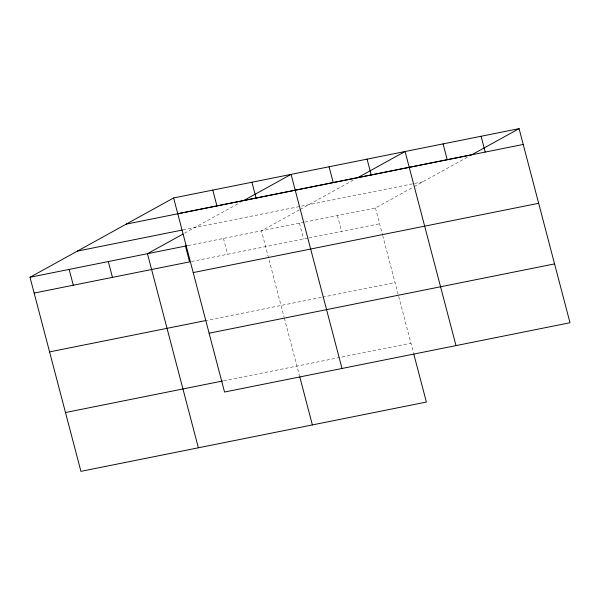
<?xml version="1.0" encoding="UTF-8"?>
<svg xmlns="http://www.w3.org/2000/svg" width="600" height="600" viewBox="0 0 600 600"><rect width="100%" height="100%" fill="white"/><g stroke="black" fill="none" stroke-linecap="round" stroke-linejoin="round"><path stroke-width="0.45" stroke-dasharray="3 2.25" d="M184.583 233.197L240.428 202.358M299.377 209.895L261.457 230.835L284.123 317.235M300.165 209.46L355.245 179.04M304.89 222.12L375.457 207.96L413.377 187.02M414.165 186.585L468.428 156.615M183.015 229.905L422.857 181.785M188.167 245.535L303.983 222.3M191.415 261.517L308.13 238.103M309.03 237.923L379.605 223.77M205.035 320.715L321.75 297.3M322.657 297.12L395.04 282.6M223.657 380.79L410.94 343.215M375.457 207.96L382.455 234.63M382.695 235.53L413.558 353.175M337.455 215.587L341.603 231.39M299.46 223.208L303.608 239.01M284.362 318.135L299.55 376.043M223.455 238.455L227.603 254.257"/><path stroke-width="0.9" d="M413.79 354.082L426.375 402.053L80.918 471.353L30 277.267L173.625 197.947L519.082 128.648L570 322.733L224.542 392.04L173.625 197.947M183 234.067L147.458 253.702L198.375 447.795M243.683 200.558L291.075 174.382L342 368.475M357.683 177.69L405.082 151.515L456 345.608M519.082 128.648L471.683 154.822L126.225 224.123M177.765 213.75L523.23 144.45M77.392 251.093L182.108 230.085M30 277.267L187.267 245.715M34.148 293.07L189.6 261.885L185.46 246.083M193.2 272.587L538.665 203.288M49.582 351.9L205.035 320.715M209.108 333.202L554.565 263.903M65.483 412.522L222.75 380.97M481.08 136.267L485.228 152.07M443.077 143.895L447.225 159.697M367.08 159.142L371.228 174.945M329.077 166.762L333.225 182.565M251.925 182.243L256.072 198.045M299.79 376.95L312.375 424.92M212.775 190.095L216.923 205.897M108.308 261.555L112.448 277.358M69.15 269.407L73.297 285.218"/></g></svg>
